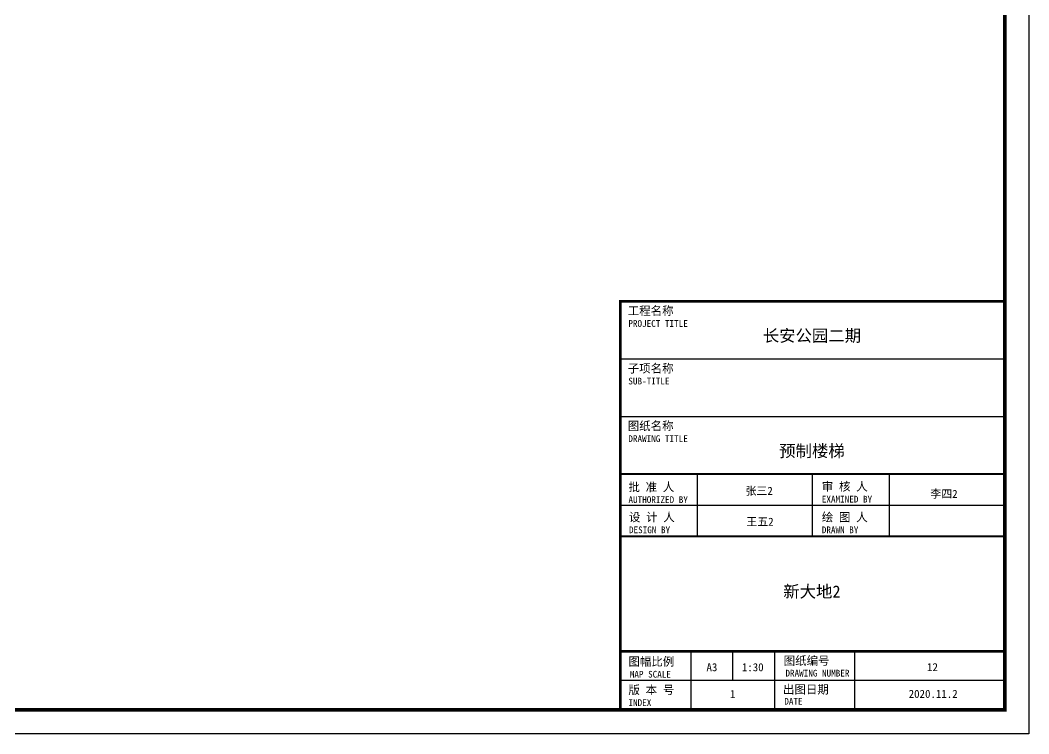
# Model space of a CAD drawing. Header units: millimetres. Extents: x 0 to 28815, y -2 to 20487.
# Drawn here: x 22515 to 28815, y 11574 to 16029 of the extents above; entities that cross this region are included whole.
import ezdxf
from ezdxf.enums import TextEntityAlignment as Align

# ---------------------------------------------------------------- set-up
doc = ezdxf.new("R2010")
doc.units = ezdxf.units.MM
for name, color, linetype in [('图框2', 1, 'Continuous'), ('图框签字栏-图框文字', 255, 'Continuous'), ('图框线', 7, 'Continuous')]:
    doc.layers.add(name, color=color, linetype=linetype)
doc.styles.add('图框签字栏$0$宋体', font='', dxfattribs={"width": 0.8})
doc.styles.add('图签-黑体', font='simhei.ttf')
doc.styles.get('图框签字栏$0$宋体').set_extended_font_data('NSimSun')

# ---------------------------------------------------------------- blocks, each defined once
blk = doc.blocks.new('图纸信息')
at = {"layer": '图框线'}
for p, q in [((10049.2, 2340.5), (12450, 2340.5)), ((10049.2, 1981.1), (12450, 1981.1)), ((10529.7, 1233.5), (10529.7, 1621.7)), ((11249.6, 1233.5), (11249.6, 1621.7)), ((11730.1, 1233.5), (11730.1, 1621.7)), ((12450, 1424.9), (10049.2, 1424.9)), ((12450, 1233.5), (10049.2, 1233.5)), ((12450, 1233.5), (10049.2, 1233.5)), ((10491.1, 150), (10491.1, 514.2)), ((10751.9, 332.1), (10751.9, 514.2)), ((11012.7, 150), (11012.7, 514.2)), ((11512.7, 150), (11512.7, 514.2)), ((12450, 332.1), (10049.2, 332.1)), ((11012.7, 150), (10049.2, 150))]:
    blk.add_line(p, q, dxfattribs=at)
at = {"layer": '图框线', "const_width": 17}
blk.add_lwpolyline([(10049.2, 2700.1), (12450, 2700.1), (12450, 150), (10049.2, 150)], close=True, dxfattribs=at)
at = {"layer": '图框线'}
for points, const_width in [([(10049.2, 2700.1), (12450, 2700.1)], 12.1), ([(10049.2, 1621.7), (12450, 1621.7)], 12.1), ([(10049.2, 1233.5), (12450, 1233.5)], 12.1), ([(10049.2, 514.2), (12450, 514.2)], 17)]:
    blk.add_lwpolyline(points, dxfattribs=dict(at, const_width=const_width))
at = {"style": '图签-黑体', "flags": 1}
blk.add_attdef('构件类型', (11518.5, 2773.8), '', height=50, dxfattribs=at)
at = {"style": '图签-黑体'}
for tag, height, p in [('项目名称', 75, (11245.3, 2448.1)), ('子项名称', 75, (11230.5, 2104.9)), ('图纸名称', 75, (11245.3, 1728.5)), ('批准人', 50, (10915.6, 1491.8)), ('审核人', 50, (12070.1, 1473)), ('设计人', 50, (10921, 1299.1)), ('绘图人', 50, (12069.8, 1299.1)), ('设计单位', 75, (11245.3, 850.8)), ('图幅', 50, (10620.7, 390.7)), ('Scale', 50, (10875.6, 390.7)), ('图纸编号', 50, (11998.2, 391.5)), ('版本', 50, (10750.5, 223.3)), ('出图日期', 50, (12002.6, 224.5))]:
    blk.add_attdef(tag, text='', height=height, dxfattribs=at).set_placement(p, align=Align.CENTER)
at = {"layer": '图框签字栏-图框文字'}
for s, height, style, p in [('工程名称', 52.5, '图签-黑体', (10094.7, 2614.3)), ('PROJECT TITLE', 42, '图框签字栏$0$宋体', (10098.6, 2540.5)), ('子项名称', 52.5, '图签-黑体', (10094.7, 2254.8)), ('SUB-TITLE', 42, '图框签字栏$0$宋体', (10098.6, 2181)), ('图纸名称', 52.5, '图签-黑体', (10094.7, 1895.4)), ('DRAWING TITLE', 42, '图框签字栏$0$宋体', (10098.6, 1821.6)), ('审 核 人', 52.5, '图签-黑体', (11307, 1517.5)), ('批 准 人', 52.5, '图签-黑体', (10099.3, 1514.4)), ('AUTHORIZED BY', 42, '图框签字栏$0$宋体', (10099.3, 1440.8)), ('EXAMINED BY', 42, '图框签字栏$0$宋体', (11307, 1443.8)), ('绘 图 人', 52.5, '图签-黑体', (11306.9, 1326)), ('设 计 人', 52.5, '图签-黑体', (10102.4, 1326)), ('DESIGN BY', 42, '图框签字栏$0$宋体', (10102.4, 1252.3)), ('DRAWN BY', 42, '图框签字栏$0$宋体', (11306.9, 1252.3)), ('图幅比例', 52.5, '图签-黑体', (10099.3, 424.7)), ('图纸编号', 52.5, '图签-黑体', (11069, 430.1)), ('MAP SCALE', 42, '图框签字栏$0$宋体', (10107.6, 351)), ('版 本 号', 52.5, '图签-黑体', (10099.3, 247.6)), ('出图日期', 52.5, '图签-黑体', (11064.3, 250.7)), ('INDEX', 42, '图框签字栏$0$宋体', (10099.3, 174)), ('DATE', 42, '图框签字栏$0$宋体', (11072.8, 182.1))]:
    blk.add_text(s, height=height, dxfattribs=dict(at, style=style)).set_placement(p)
at = {"layer": '图框签字栏-图框文字', "style": '图框签字栏$0$宋体'}
blk.add_text('DRAWING NUMBER', height=42, dxfattribs=at).set_placement((11279.7, 357.6), align=Align.CENTER)

msp = doc.modelspace()

# ---------------------------------------------------------------- linework, layer by layer
at = {"layer": '图框2', "color": 1}
msp.add_lwpolyline([(16214.7, 11574.4), (16214.7, 20484.4), (28814.7, 20484.4), (28814.7, 11574.4)], close=True, dxfattribs=at)
at = {"layer": '图框线', "const_width": 24}
msp.add_lwpolyline([(16514.7, 20334.4), (28664.7, 20334.4), (28664.7, 11724.4), (16514.7, 11724.4)], close=True, dxfattribs=at)

# ---------------------------------------------------------------- block references
msp.add_blockref('图纸信息', (16214.7, 11574.4)).add_auto_attribs({'项目名称': '长安公园二期', '图纸名称': '预制楼梯', '批准人': '张三2', '审核人': '李四2', '设计人': '王五2', '设计单位': '新大地2', '图纸编号': '12', '图幅': 'A3', 'Scale': '1:30', '版本': '1', '出图日期': '2020.11.2'})

doc.saveas('drawing.dxf')
